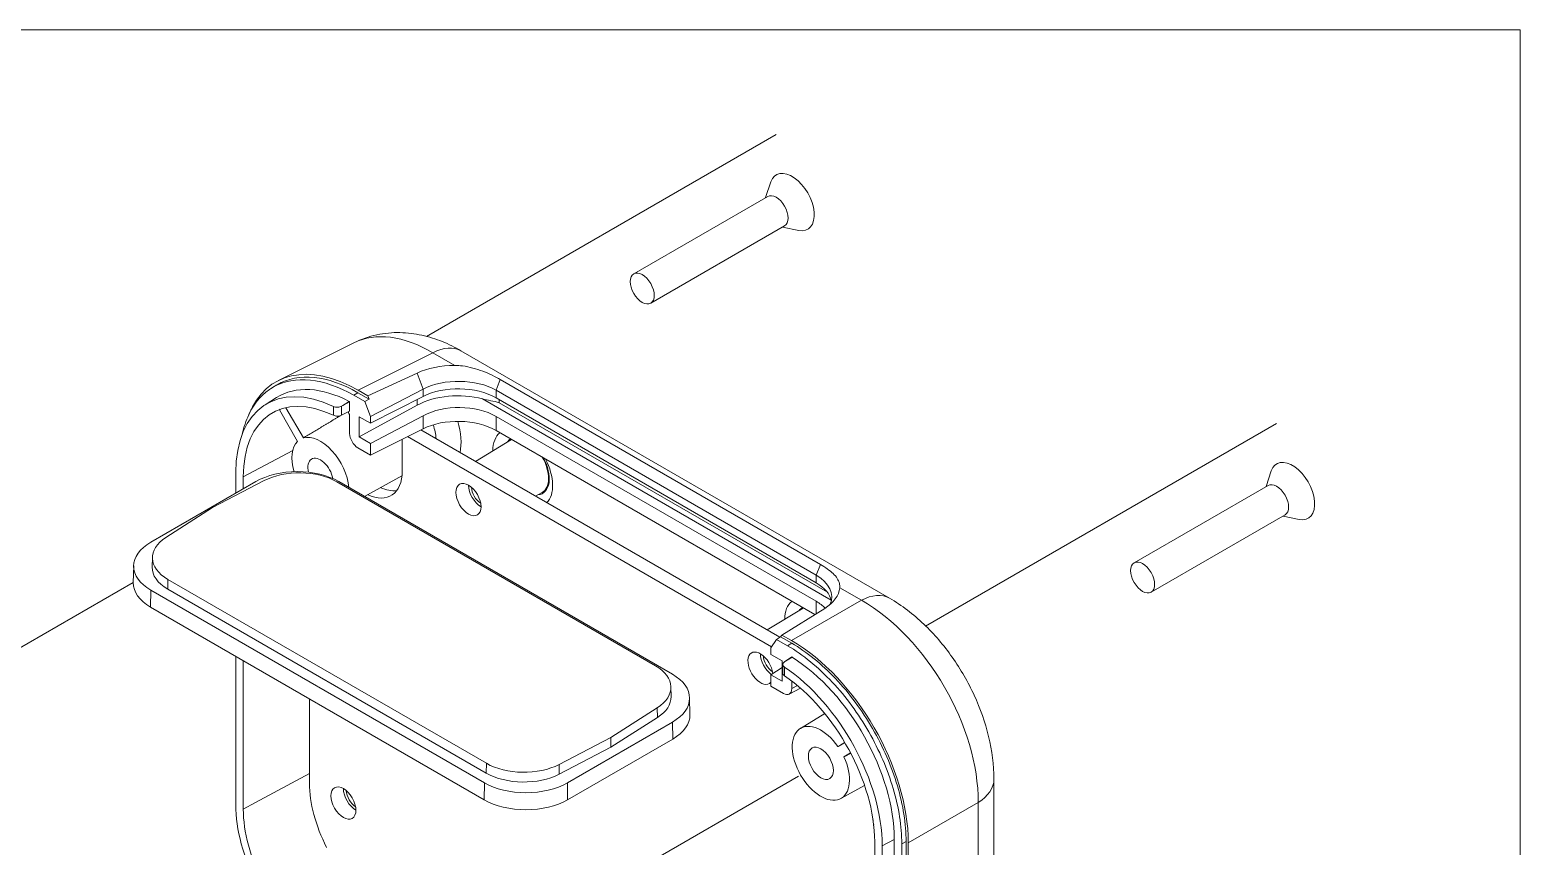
# Model space of a CAD drawing. Header units: millimetres. Extents: x 23 to 674, y 24 to 517.
# Drawn here: x 548 to 674.4, y 447.7 to 516.8 of the extents above; entities that cross this region are included whole.
import ezdxf
from ezdxf.enums import TextEntityAlignment as Align

# ---------------------------------------------------------------- set-up
doc = ezdxf.new("R2010")
doc.units = ezdxf.units.MM
doc.header["$LTSCALE"] = 2.5
for name, color, linetype, lineweight in [('Sketch Geometry (ANSI)', 7, 'Continuous', 9), ('Symbol (ANSI)', 7, 'Continuous', 9), ('Tweak Trail (ANSI)', 7, 'Continuous', 9), ('Visible (ANSI)', 7, 'Continuous', 9), ('Visible Narrow (ANSI)', 7, 'Continuous', 9)]:
    doc.layers.add(name, color=color, linetype=linetype, lineweight=lineweight)
doc.styles.add('Text Style20', font='arial.ttf')

# ---------------------------------------------------------------- blocks, each defined once
blk = doc.blocks.new('Title Blocks HAMMOND')
at = {"layer": 'Sketch Geometry (ANSI)'}
for p, q in [((269.997, 206.727), (9.353, 206.727)), ((269.997, 36.196), (269.997, 206.727))]:
    blk.add_line(p, q, dxfattribs=at)
at = {"layer": 'Symbol (ANSI)', "style": 'Text Style20'}
blk.add_attdef('<TITLE>_001', text='', height=5, dxfattribs=at).set_placement((230.163, 16.385), align=Align.MIDDLE_CENTER)

msp = doc.modelspace()

# ---------------------------------------------------------------- linework, layer by layer
at = {"layer": 'Tweak Trail (ANSI)'}
for p, q in [((581.6518, 490.8649), (611.29, 507.9765)), ((623.942, 466.2913), (653.7164, 483.4816)), ((556.7887, 470.0117), (523.6297, 450.8673)), ((613.177, 453.5777), (566.1621, 426.4336))]:
    msp.add_line(p, q, dxfattribs=at)
at = {"layer": 'Visible (ANSI)'}
for p, q in [((610.3964, 502.6248), (610.8401, 503.9571)), ((610.57, 502.7251), (599.2139, 496.1686)), ((612.01, 500.231), (600.6539, 493.6745)), ((611.8364, 500.1307), (613.212, 499.8488)), ((569.0954, 487.1265), (575.4961, 490.3231)), ((569.0954, 487.1265), (575.4961, 490.3231)), ((620.8968, 468.6737), (584.5682, 489.648)), ((620.8968, 468.6737), (584.5682, 489.648)), ((576.664, 485.8251), (580.854, 487.7592)), ((576.664, 485.8251), (580.854, 487.7592)), ((568.4644, 486.4493), (568.809, 486.6684)), ((568.4644, 486.4493), (568.809, 486.6684)), ((587.8989, 487.2047), (615.0412, 471.5341)), ((587.8989, 487.2047), (615.0412, 471.5341)), ((567.9628, 485.0585), (568.9277, 485.672)), ((567.9628, 485.0585), (568.9277, 485.672)), ((574.545, 485.0008), (575.1302, 485.3289)), ((574.545, 485.0008), (575.1302, 485.3289)), ((575.1002, 485.3447), (575.1302, 485.3289)), ((575.1002, 485.3447), (575.1302, 485.3289)), ((575.1302, 485.3289), (575.1302, 484.5117)), ((575.1302, 485.3289), (575.1302, 484.5117)), ((576.4074, 485.3343), (575.4777, 485.871)), ((576.4074, 485.3343), (575.4777, 485.871)), ((576.7723, 485.5461), (575.8313, 486.0894)), ((576.7723, 485.5461), (575.8313, 486.0894)), ((575.8436, 486.2987), (576.664, 485.8251)), ((575.8436, 486.2987), (576.664, 485.8251)), ((576.7723, 485.5461), (576.4074, 485.3343)), ((576.7723, 485.5461), (576.4074, 485.3343)), ((576.898, 484.0712), (576.4074, 485.3343)), ((576.898, 484.0712), (576.4074, 485.3343)), ((576.664, 485.8251), (576.7723, 485.5461)), ((576.664, 485.8251), (576.7723, 485.5461)), ((581.3522, 486.3868), (576.898, 484.0712)), ((581.3522, 486.3868), (576.898, 484.0712)), ((576.898, 483.4997), (581.3522, 485.7726)), ((576.898, 483.4997), (581.3522, 485.7726)), ((614.6875, 470.6225), (587.5452, 486.2931)), ((614.6875, 470.6225), (587.5452, 486.2931)), ((587.5452, 485.6485), (614.6875, 469.978)), ((587.5452, 485.6485), (614.6875, 469.978)), ((569.1724, 484.6275), (570.7085, 481.9669)), ((569.1724, 484.6275), (570.7085, 481.9669)), ((571.2085, 482.2556), (569.7287, 484.8187)), ((571.2085, 482.2556), (569.7287, 484.8187)), ((575.1302, 484.0759), (575.1302, 482.6423)), ((575.1302, 484.0759), (575.1302, 482.6423)), ((575.9434, 482.3362), (580.8644, 485.0335)), ((575.9434, 482.3362), (580.8644, 485.0335)), ((575.9434, 482.3362), (575.9434, 484.0508)), ((575.9434, 484.0508), (576.898, 483.4997)), ((575.9434, 482.3362), (575.9434, 484.0508)), ((575.9434, 484.0508), (576.898, 483.4997)), ((581.3522, 484.1432), (576.898, 481.7851)), ((581.3522, 484.1432), (576.898, 481.7851)), ((576.898, 483.4997), (576.898, 484.0712)), ((576.898, 483.4997), (576.898, 484.0712)), ((614.6875, 468.4094), (587.5452, 484.08)), ((614.6875, 468.4094), (587.5452, 484.08)), ((581.3522, 483.0355), (576.898, 480.8053)), ((581.3522, 483.0355), (576.898, 480.8053)), ((581.1637, 482.9411), (611.6154, 465.3598)), ((614.5584, 467.285), (587.5452, 482.8811)), ((614.5584, 467.285), (587.5452, 482.8811)), ((576.898, 481.7851), (575.9434, 482.3362)), ((576.898, 481.7851), (575.9434, 482.3362)), ((576.898, 480.8053), (576.898, 481.7851)), ((576.898, 480.8053), (576.898, 481.7851)), ((579.5837, 479.4588), (579.5837, 482.15)), ((610.8931, 464.5521), (580.0276, 482.3723)), ((585.7857, 480.2726), (588.8423, 482.1255)), ((585.7857, 480.2726), (588.8423, 482.1255)), ((575.8372, 481.4177), (576.898, 480.8053)), ((575.8372, 481.4177), (576.898, 480.8053)), ((565.4774, 477.5736), (565.4774, 479.3156)), ((565.4774, 477.5736), (565.4774, 479.3156)), ((566.1154, 477.942), (566.1154, 478.9473)), ((566.1154, 477.942), (566.1154, 478.9473)), ((576.3816, 477.3057), (579.5633, 479.0531)), ((576.3816, 477.3057), (579.5633, 479.0531)), ((652.8228, 478.1299), (653.2665, 479.4622)), ((558.274, 473.4148), (567.1835, 478.5587)), ((563.4973, 476.3595), (567.8764, 478.6359)), ((574.0455, 478.5427), (601.0537, 462.9495)), ((574.2114, 478.5587), (602.4957, 462.2287)), ((590.8875, 477.327), (591.4381, 477.6294)), ((590.8875, 477.327), (591.4381, 477.6294)), ((652.9964, 478.2302), (641.6403, 471.6737)), ((559.5544, 473.8312), (563.4973, 476.3595)), ((654.4364, 475.7361), (643.0803, 469.1796)), ((654.2628, 475.6358), (655.6384, 475.3539)), ((556.8188, 471.4214), (556.7883, 469.9927)), ((558.4033, 472.1314), (558.3859, 471.3151)), ((586.7242, 454.6763), (559.7159, 470.2695)), ((586.5583, 453.0273), (558.274, 469.3572)), ((586.7118, 453.8526), (559.7036, 469.4459)), ((586.5367, 451.5859), (558.2524, 467.9159)), ((610.5345, 465.9839), (613.591, 467.8368)), ((610.5345, 465.9839), (613.591, 467.8368)), ((615.403, 467.8123), (611.7802, 465.5507)), ((615.403, 467.8123), (611.7802, 465.5507)), ((611.3297, 465.1719), (610.8391, 464.4753)), ((611.3297, 465.1719), (610.8391, 464.4753)), ((611.3297, 465.1719), (611.6718, 465.3969)), ((611.3297, 465.1719), (611.6718, 465.3969)), ((612.2593, 464.6351), (611.3297, 465.1719)), ((612.2593, 464.6351), (611.3297, 465.1719)), ((611.6718, 465.3969), (611.7802, 465.5507)), ((611.6718, 465.3969), (611.7802, 465.5507)), ((612.6129, 464.8535), (611.6718, 465.3969)), ((612.6129, 464.8535), (611.6718, 465.3969)), ((611.7802, 465.5507), (612.6005, 465.0771)), ((611.7802, 465.5507), (612.6005, 465.0771)), ((565.4774, 451.168), (565.4774, 463.7445)), ((565.4774, 451.168), (565.4774, 463.7445)), ((610.8391, 464.4753), (610.8391, 463.9038)), ((610.8391, 464.4753), (610.8391, 463.9038)), ((610.8391, 463.9038), (611.7937, 463.3526)), ((610.8391, 463.9038), (611.7937, 463.3526)), ((566.1154, 450.7996), (566.1154, 463.3762)), ((566.1154, 450.7996), (566.1154, 463.3762)), ((610.8391, 462.1891), (611.7937, 462.8114)), ((610.8391, 462.1891), (611.7937, 462.8114)), ((611.7937, 463.3526), (611.7937, 461.638)), ((611.7937, 463.3526), (611.7937, 461.638)), ((611.8579, 463.0574), (611.8579, 462.3112)), ((611.8579, 463.0574), (611.8579, 462.3112)), ((612.6069, 463.6917), (612.08, 463.33)), ((612.6069, 463.6917), (612.08, 463.33)), ((612.6069, 463.6917), (612.6368, 463.673)), ((612.6069, 463.6917), (612.6368, 463.673)), ((610.8391, 462.1891), (610.8391, 461.2093)), ((611.7937, 461.638), (610.8391, 462.1891)), ((610.8391, 462.1891), (610.8391, 461.2093)), ((611.7937, 461.638), (610.8391, 462.1891)), ((610.8391, 461.2093), (611.8999, 460.5969)), ((610.8391, 461.2093), (611.8999, 460.5969)), ((612.6069, 461.0051), (612.6069, 461.6548)), ((612.6069, 461.0051), (612.6069, 461.6548)), ((571.726, 452.99), (571.726, 460.1369)), ((602.3663, 461.1514), (602.3838, 460.335)), ((603.9508, 460.2354), (603.9814, 458.8067)), ((612.391, 460.5425), (613.3415, 461.0536)), ((612.391, 460.5425), (613.3415, 461.0536)), ((601.2153, 459.3878), (597.2723, 456.8595)), ((613.3455, 457.6357), (615.4135, 458.8893)), ((613.3455, 457.6357), (615.4135, 458.8893)), ((602.4957, 458.1712), (593.5861, 453.0273)), ((601.2283, 458.5645), (597.2847, 456.0358)), ((597.2723, 456.8595), (592.8932, 454.583)), ((602.5173, 456.7299), (593.6077, 451.5859)), ((597.2847, 456.0358), (597.2723, 456.8595)), ((616.5286, 456.0901), (617.1141, 456.4281)), ((616.5286, 456.0901), (617.1141, 456.4281)), ((597.2847, 456.0358), (592.9049, 453.759)), ((617.5992, 455.5535), (617.0286, 455.224)), ((617.5992, 455.5535), (617.0286, 455.224)), ((616.7756, 451.6946), (618.7856, 452.7985)), ((616.7756, 451.6946), (618.7856, 452.7985)), ((629.7568, 425.0015), (629.7568, 453.3276)), ((629.7568, 425.0015), (629.7568, 453.3276)), ((619.6418, 448.0438), (619.6418, 419.8961)), ((619.6418, 448.0438), (619.6418, 419.8961)), ((620.2798, 447.6755), (620.2798, 419.5278)), ((620.2798, 447.6755), (620.2798, 419.5278)), ((621.3043, 448.227), (621.3043, 420.0794)), ((621.3043, 448.227), (621.3043, 420.0794)), ((621.9407, 419.1935), (621.9407, 447.8666)), ((621.9407, 419.1935), (621.9407, 447.8666)), ((622.3066, 419.3905), (622.3066, 448.0636)), ((622.3066, 419.3905), (622.3066, 448.0636)), ((622.494, 447.9411), (622.494, 419.2869)), ((622.494, 447.9411), (622.494, 419.2869))]:
    msp.add_line(p, q, dxfattribs=at)
for centre, major_axis, ratio, start_param, end_param in [((612.6335, 502.2537), (1.3325, -2.308), 0.57735027, 5.80980463, 9.89815863), ((611.29, 501.478), (0.72, -1.2471), 0.57735027, 0, 3.14159265), ((575.8557, 474.8538), (-7.0085, 12.1391), 0.5766475, 5.49839613, 6.70871024), ((575.8557, 474.8538), (-7.0085, 12.1391), 0.5766475, 5.49839613, 6.70871024), ((584.2884, 485.4766), (-5.251, 0.1526), 0.55686423, 4.77673533, 5.44138604), ((584.2884, 485.4766), (-5.251, 0.1526), 0.55686423, 4.77673533, 5.44138604), ((574.4938, 474.11), (-6.3756, 11.0428), 0.57735027, 5.58005732, 7.06858347), ((574.4938, 474.11), (-6.3756, 11.0428), 0.57735027, 5.58005732, 7.06858347), ((575.4837, 474.6815), (-6.4, 11.0851), 0.57735027, 5.54017272, 6.30788053), ((575.4837, 474.6815), (-6.4, 11.0851), 0.57735027, 5.54017272, 6.30788053), ((584.3633, 484.456), (-4.5, 0), 0.57735027, 3.92699082, 5.44542727), ((584.3633, 484.456), (-4.5, 0), 0.57735027, 3.92699082, 5.44542727), ((584.3633, 483.8435), (4.5, -0.0337), 0.57229021, 0.78968599, 2.30812244), ((584.3633, 483.8435), (4.5, -0.0337), 0.57229021, 0.78968599, 2.30812244), ((574.4938, 474.11), (-5.9244, 10.2614), 0.57735027, 5.58633754, 7.06858347), ((574.4938, 474.11), (-5.9244, 10.2614), 0.57735027, 5.58633754, 7.06858347), ((584.2743, 482.921), (-5, -0.0381), 0.58236636, 4.26917876, 5.45844041), ((584.2743, 482.921), (-5, -0.0381), 0.58236636, 4.26917876, 5.45844041), ((575.4837, 474.6815), (-5.9, 10.2191), 0.57735027, 0.05918471, 0.07239826), ((575.4837, 474.6815), (-5.9, 10.2191), 0.57735027, 0.05918471, 0.07239826), ((805.716, 594.7554), (-335.3477, -174.5826), 0.03374432, 5.45526394, 5.45569228), ((805.716, 594.7554), (-335.3477, -174.5826), 0.03374432, 5.45526394, 5.45569228), ((387.0997, 377.1383), (-292.799, -152.4317), 0.03374432, 3.99761008, 4.00067612), ((387.0997, 377.1383), (-292.799, -152.4317), 0.03374432, 3.99761008, 4.00067612), ((584.3633, 482.2108), (-4.5, -0.0343), 0.58236636, 3.92255067, 5.44098712), ((584.3633, 482.2108), (-4.5, -0.0343), 0.58236636, 3.92255067, 5.44098712), ((584.3633, 481.1081), (4.4998, -0.0669), 0.56718765, 0.79382545, 2.31226189), ((584.3633, 481.1081), (4.4998, -0.0669), 0.56718765, 0.79382545, 2.31226189), ((589.8027, 479.6826), (-1.7936, 3.1067), 0.57735027, 0.0817115, 0.77755292), ((589.8027, 479.6826), (-1.7936, 3.1067), 0.57735027, 0.0817115, 0.77755292), ((572.6553, 479.1723), (-1.7152, 2.9707), 0.57735027, 0.14628024, 1.17806214), ((572.6553, 479.1723), (-1.7152, 2.9707), 0.57735027, 0.14628024, 1.17806214), ((572.6553, 479.1723), (-1.7152, 2.9707), 0.57735027, 4.02885368, 6.13690507), ((572.6553, 479.1723), (-1.7152, 2.9707), 0.57735027, 4.02885368, 6.13690507), ((575.8374, 482.2342), (-0.5, 0.866), 0.57752615, 0.78555046, 2.3560422), ((575.8374, 482.2342), (-0.5, 0.866), 0.57752615, 0.78555046, 2.3560422), ((590.1562, 479.8867), (-1.3426, 2.3255), 0.57735027, 0.04011402, 0.27088632), ((590.1562, 479.8867), (-1.3426, 2.3255), 0.57735027, 0.04011402, 0.27088632), ((590.1562, 479.8867), (-1.298, 2.2482), 0.57735027, 0.00790371, 0.01234291), ((590.1562, 479.8867), (-1.298, 2.2482), 0.57735027, 0.00790371, 0.01234291), ((572.6553, 479.1723), (-0.75, 1.299), 0.57735027, 4.12938799, 7.40550025), ((572.6553, 479.1723), (-0.75, 1.299), 0.57735027, 4.12938799, 7.40550025), ((590.1562, 479.8867), (1.3426, -2.3255), 0.57735027, 6.01229899, 7.81386762), ((590.1562, 479.8867), (1.3426, -2.3255), 0.57735027, 6.01229899, 7.81386762), ((590.1562, 479.8867), (1.298, -2.2482), 0.57735027, 6.2708424, 7.84607792), ((590.1562, 479.8867), (1.298, -2.2482), 0.57735027, 6.2708424, 7.84607792), ((589.8027, 479.6826), (1.7936, -3.1067), 0.57735027, 0.15388031, 1.48908483), ((589.8027, 479.6826), (1.7936, -3.1067), 0.57735027, 0.15388031, 1.48908483), ((655.0599, 477.7588), (1.3325, -2.308), 0.57735027, 5.80980463, 9.89815863), ((570.6975, 476.5299), (4.9695, 0), 0.57735027, 0.78539816, 2.35619449), ((570.8758, 476.7127), (4.4825, 0), 0.57735027, 0.78539816, 2.30383461), ((576.3676, 481.3156), (2.2741, -3.9388), 0.57735027, 5.58576973, 7.06858347), ((577.4283, 481.9279), (2.2741, -3.9388), 0.57735027, 5.59491941, 6.04781045), ((586.2671, 477.6413), (0.75, -1.299), 0.57735027, 3.92699082, 5.49778714), ((586.2671, 477.6413), (-0.575, 0.9959), 0.57735027, 0.82156733, 2.32002533), ((586.2671, 477.6413), (-0.575, 0.9959), 0.57735027, 0.82156733, 2.32002533), ((653.7164, 476.9831), (0.72, -1.2471), 0.57735027, 0, 3.14159265), ((561.7879, 471.386), (-4.9695, 0), 0.57735027, 5.49778714, 7.06858347), ((562.8855, 472.0995), (-4.4825, 0), 0.57735027, 5.55014702, 7.06858347), ((562.8855, 471.283), (-4.5, 0), 0.57735027, 6.2708424, 7.06858347), ((611.5055, 468.7854), (4.5, 0), 0.57735027, 6.03780053, 7.06858347), ((611.5055, 468.7854), (4.5, 0), 0.57735027, 6.03780053, 7.06858347), ((561.7879, 469.9571), (-5, 0), 0.57735027, 6.2708424, 7.06858347), ((611.5055, 468.1729), (4.5, -0.0337), 0.57229021, 0.12734352, 0.78968599), ((611.5055, 468.1729), (4.5, -0.0337), 0.57229021, 0.12734352, 0.78968599), ((611.4306, 469.806), (-5.251, 0.1526), 0.55686423, 2.44476241, 3.10941312), ((611.4306, 469.806), (-5.251, 0.1526), 0.55686423, 2.44476241, 3.10941312), ((614.5514, 465.3939), (-1.7936, 3.1067), 0.57735027, 0.0817115, 0.77755292), ((614.5514, 465.3939), (-1.7936, 3.1067), 0.57735027, 0.0817115, 0.77755292), ((614.905, 465.598), (-1.3426, 2.3255), 0.57735027, 0.04011402, 0.27088632), ((614.905, 465.598), (-1.3426, 2.3255), 0.57735027, 0.04011402, 0.27088632), ((614.905, 465.598), (-1.298, 2.2482), 0.57735027, 0.00790371, 0.01234291), ((614.905, 465.598), (-1.298, 2.2482), 0.57735027, 0.00790371, 0.01234291), ((611.5055, 466.5402), (-4.5, -0.0343), 0.58236636, 3.64490463, 3.92255067), ((611.5055, 466.5402), (-4.5, -0.0343), 0.58236636, 3.64490463, 3.92255067), ((612.5885, 453.6461), (7, -12.1244), 0.5780539, 0.78600715, 2.3555855), ((612.5885, 453.6461), (7, -12.1244), 0.5780539, 0.78600715, 2.3555855), ((609.9552, 462.7403), (0.75, -1.299), 0.57735027, 0.92023061, 6.48289793), ((611.0159, 463.3526), (0.75, -1.299), 0.57735027, 3.92699082, 5.36977118), ((611.0159, 463.3526), (-0.575, 0.9959), 0.57735027, 0.82156733, 2.32002533), ((611.0159, 463.3526), (-0.575, 0.9959), 0.57735027, 0.82156733, 2.32002533), ((597.8841, 461.1195), (4.4825, 0), 0.57735027, 5.55014702, 7.06858347), ((820.2273, 586.3773), (301.9242, 193.909), 0.0337292, 2.30957785, 2.31000619), ((820.2273, 586.3773), (301.9242, 193.909), 0.0337292, 2.30957785, 2.31000619), ((611.2634, 452.8811), (6.3756, -11.0428), 0.57735027, 0.78539816, 2.27392431), ((611.2634, 452.8811), (6.3756, -11.0428), 0.57735027, 0.78539816, 2.27392431), ((612.2533, 453.4526), (6.4, -11.0851), 0.57735027, 0.78539816, 2.31380892), ((612.2533, 453.4526), (6.4, -11.0851), 0.57735027, 0.78539816, 2.31380892), ((598.9817, 460.2), (4.9695, 0), 0.57735027, 5.49778714, 7.06858347), ((611.2634, 452.8811), (5.9244, -10.2614), 0.57735027, 0.78539816, 2.26764409), ((611.2634, 452.8811), (5.9244, -10.2614), 0.57735027, 0.78539816, 2.26764409), ((597.8841, 460.303), (4.5, 0), 0.57735027, 5.55014702, 6.29552822), ((611.8996, 461.4137), (0.5002, -0.8663), 0.57717444, 5.49793944, 7.06843118), ((611.8996, 461.4137), (0.5002, -0.8663), 0.57717444, 5.49793944, 7.06843118), ((598.9817, 458.7711), (5, 0), 0.57735027, 5.49778714, 6.29552822), ((615.0817, 454.6774), (1.7152, -2.9707), 0.57735027, 1.71707657, 7.70770139), ((615.0817, 454.6774), (1.7152, -2.9707), 0.57735027, 1.71707657, 7.70770139), ((589.8938, 455.6898), (-4.5, 0), 0.57735027, 0.78539816, 2.30383461), ((589.8938, 456.5063), (-4.4825, 0), 0.57735027, 0.78539816, 2.30383461), ((577.9233, 449.412), (-4.3821, 7.5901), 0.57735027, 0.78539816, 1.48365665), ((575.6605, 451.9217), (0.75, -1.299), 0.57735027, 3.92699082, 5.49778714), ((590.0722, 455.056), (-4.9695, 0), 0.57735027, 0.78539816, 2.35619449), ((573.221, 446.6972), (-5.4756, 9.4839), 0.57735027, 0.78539817, 1.48365665), ((573.221, 446.6972), (-5.4756, 9.4839), 0.57735027, 0.78539817, 1.48365665), ((575.6605, 451.9217), (-0.575, 0.9959), 0.57735027, 0.82156733, 2.32002533), ((575.6605, 451.9217), (-0.575, 0.9959), 0.57735027, 0.82156733, 2.32002533), ((590.0722, 453.6272), (-5, 0), 0.57735027, 0.78539816, 2.35619449), ((573.221, 446.6972), (-5.0244, 8.7026), 0.57735027, 0.78539816, 1.48365665), ((573.221, 446.6972), (-5.0244, 8.7026), 0.57735027, 0.78539816, 1.48365665), ((620.5618, 449.2681), (-0.75, 1.299), 0.57735027, 0.77764807, 1.1172766)]:
    msp.add_ellipse(centre, major_axis=major_axis, ratio=ratio, start_param=start_param, end_param=end_param, dxfattribs=at)
for centre, major_axis in [((599.9339, 494.9216), (-0.72, 1.2471)), ((585.2065, 477.029), (-0.75, 1.299)), ((642.3603, 470.4267), (-0.72, 1.2471)), ((615.0817, 454.6774), (-0.75, 1.299)), ((615.0817, 454.6774), (-0.75, 1.299)), ((574.5999, 451.3093), (-0.75, 1.299))]:
    msp.add_ellipse(centre, major_axis=major_axis, ratio=0.57735027, dxfattribs=at)
for points, knots in [([(584.5682, 489.648), (584.0624, 489.94), (583.5355, 490.2007), (582.4346, 490.6442), (581.8604, 490.827), (580.6627, 491.0906), (580.0387, 491.1712), (578.7532, 491.196), (578.0915, 491.1394), (576.7723, 490.8582), (576.1156, 490.6325), (575.4961, 490.3231)], [-0.784789176, -0.784789176, -0.784789176, -0.784789176, -0.634804167, -0.634804167, -0.484819157, -0.484819157, -0.334834148, -0.334834148, -0.184849139, -0.184849139, -0.03486413, -0.03486413, -0.03486413, -0.03486413]), ([(584.5682, 489.648), (584.0624, 489.94), (583.5355, 490.2007), (582.4346, 490.6442), (581.8604, 490.827), (580.6627, 491.0906), (580.0387, 491.1712), (578.7532, 491.196), (578.0915, 491.1394), (576.7723, 490.8582), (576.1156, 490.6325), (575.4961, 490.3231)], [-0.784789176, -0.784789176, -0.784789176, -0.784789176, -0.634804167, -0.634804167, -0.484819157, -0.484819157, -0.334834148, -0.334834148, -0.184849139, -0.184849139, -0.03486413, -0.03486413, -0.03486413, -0.03486413]), ([(584.0355, 488.4045), (584.2637, 488.406), (584.4896, 488.3893), (585.2792, 488.2868), (585.8771, 488.1157), (586.9809, 487.6924), (587.487, 487.4425), (587.8989, 487.2047)], [-0.413884446, -0.413884446, -0.413884446, -0.413884446, -0.349527762, -0.349527762, -0.174763881, -0.174763881, 0, 0, 0, 0]), ([(584.0355, 488.4045), (584.2637, 488.406), (584.4896, 488.3893), (585.2792, 488.2868), (585.8771, 488.1157), (586.9809, 487.6924), (587.487, 487.4425), (587.8989, 487.2047)], [-0.413884446, -0.413884446, -0.413884446, -0.413884446, -0.349527762, -0.349527762, -0.174763881, -0.174763881, 0, 0, 0, 0]), ([(575.4777, 485.871), (574.2158, 486.5996), (572.9659, 487.0367), (570.6326, 487.2776), (569.5713, 487.0799), (567.7779, 486.0704), (567.063, 485.2685), (566.338, 483.7199), (566.1569, 483.173), (566.0283, 482.5809)], [0, 0, 0, 0, 0.5353996, 0.5353996, 1.07017067, 1.07017067, 1.60474415, 1.60474415, 1.85568025, 1.85568025, 1.85568025, 1.85568025]), ([(575.4777, 485.871), (574.2158, 486.5996), (572.9659, 487.0367), (570.6326, 487.2776), (569.5713, 487.0799), (567.7779, 486.0704), (567.063, 485.2685), (566.338, 483.7199), (566.1569, 483.173), (566.0283, 482.5809)], [0, 0, 0, 0, 0.5353996, 0.5353996, 1.07017067, 1.07017067, 1.60474415, 1.60474415, 1.85568025, 1.85568025, 1.85568025, 1.85568025]), ([(575.8313, 486.0894), (574.5618, 486.8223), (572.024, 487.7048), (569.8055, 487.2743), (568.8641, 486.7033), (568.8091, 486.6683)], [2.356803478, 2.356803478, 2.356803478, 2.356803478, 2.749198066, 3.141592654, 3.166257829, 3.166257829, 3.166257829, 3.166257829]), ([(575.8313, 486.0894), (574.5618, 486.8223), (572.024, 487.7048), (569.8055, 487.2743), (568.8641, 486.7033), (568.8091, 486.6683)], [2.356803478, 2.356803478, 2.356803478, 2.356803478, 2.749198066, 3.141592654, 3.166257829, 3.166257829, 3.166257829, 3.166257829]), ([(587.8099, 485.2407), (587.8075, 485.2414), (587.8052, 485.2421), (587.5838, 485.3069), (587.3447, 485.359), (586.8422, 485.4639), (586.608, 485.5116), (586.3985, 485.5678)], [-0.142391949, -0.142391949, -0.142391949, -0.142391949, -0.141617266, -0.141617266, -0.069438171, -0.069438171, 0, 0, 0, 0]), ([(587.8099, 485.2407), (587.8075, 485.2414), (587.8052, 485.2421), (587.5838, 485.3069), (587.3447, 485.359), (586.8422, 485.4639), (586.608, 485.5116), (586.3985, 485.5678)], [-0.142391949, -0.142391949, -0.142391949, -0.142391949, -0.141617266, -0.141617266, -0.069438171, -0.069438171, 0, 0, 0, 0]), ([(574.441, 484.9425), (574.4003, 484.9197), (574.3514, 484.8995), (574.2372, 484.867), (574.1703, 484.8566), (574.0449, 484.8499), (573.9779, 484.8533), (573.8546, 484.8743), (573.7983, 484.892), (573.7535, 484.9135), (573.7532, 484.9136), (573.7529, 484.9138)], [0.1538451338, 0.1538451338, 0.1538451338, 0.1538451338, 0.1700057654, 0.1700057654, 0.1888370376, 0.1888370376, 0.2077138508, 0.2077138508, 0.226590664, 0.226590664, 0.2267343656, 0.2267343656, 0.2267343656, 0.2267343656]), ([(574.441, 484.9425), (574.4003, 484.9197), (574.3514, 484.8995), (574.2372, 484.867), (574.1703, 484.8566), (574.0449, 484.8499), (573.9779, 484.8533), (573.8546, 484.8743), (573.7983, 484.892), (573.7535, 484.9135), (573.7532, 484.9136), (573.7529, 484.9138)], [0.1538451338, 0.1538451338, 0.1538451338, 0.1538451338, 0.1700057654, 0.1700057654, 0.1888370376, 0.1888370376, 0.2077138508, 0.2077138508, 0.226590664, 0.226590664, 0.2267343656, 0.2267343656, 0.2267343656, 0.2267343656]), ([(573.7529, 484.1744), (573.7969, 484.1535), (573.8526, 484.1355), (573.9752, 484.1117), (574.0423, 484.1062), (574.1681, 484.1078), (574.2352, 484.115), (574.3503, 484.141), (574.3999, 484.1581), (574.441, 484.1781)], [0.2267433944, 0.2267433944, 0.2267433944, 0.2267433944, 0.2454742758, 0.2454742758, 0.2643603199, 0.2643603199, 0.2832183965, 0.2832183965, 0.2995592248, 0.2995592248, 0.2995592248, 0.2995592248]), ([(573.7529, 484.1744), (573.7969, 484.1535), (573.8526, 484.1355), (573.9752, 484.1117), (574.0423, 484.1062), (574.1681, 484.1078), (574.2352, 484.115), (574.3503, 484.141), (574.3999, 484.1581), (574.441, 484.1781)], [0.2267433944, 0.2267433944, 0.2267433944, 0.2267433944, 0.2454742758, 0.2454742758, 0.2643603199, 0.2643603199, 0.2832183965, 0.2832183965, 0.2995592248, 0.2995592248, 0.2995592248, 0.2995592248]), ([(575.1302, 484.0759), (575.1302, 484.1291), (575.1212, 484.187), (575.0862, 484.3056), (575.0606, 484.3652), (575.0221, 484.4323), (575.0158, 484.4428), (575.0093, 484.4532)], [0, 0, 0, 0, 0.01955259, 0.01955259, 0.0390881137, 0.0390881137, 0.0427674088, 0.0427674088, 0.0427674088, 0.0427674088]), ([(575.1302, 484.0759), (575.1302, 484.1291), (575.1212, 484.187), (575.0862, 484.3056), (575.0606, 484.3652), (575.0221, 484.4323), (575.0158, 484.4428), (575.0093, 484.4532)], [0, 0, 0, 0, 0.01955259, 0.01955259, 0.0390881137, 0.0390881137, 0.0427674088, 0.0427674088, 0.0427674088, 0.0427674088]), ([(615.0412, 471.5341), (615.4531, 471.2963), (615.8348, 471.0335), (616.4029, 470.4916), (616.5895, 470.2097), (616.678, 469.8053), (616.6872, 469.6863), (616.6762, 469.5594)], [0, 0, 0, 0, 0.174763881, 0.174763881, 0.349527762, 0.349527762, 0.413884447, 0.413884447, 0.413884447, 0.413884447]), ([(615.0412, 471.5341), (615.4531, 471.2963), (615.8348, 471.0335), (616.4029, 470.4916), (616.5895, 470.2097), (616.678, 469.8053), (616.6872, 469.6863), (616.6762, 469.5594)], [0, 0, 0, 0, 0.174763881, 0.174763881, 0.349527762, 0.349527762, 0.413884447, 0.413884447, 0.413884447, 0.413884447]), ([(629.7568, 453.3276), (629.7568, 454.5501), (629.5936, 455.7623), (629.0172, 458.1441), (628.6026, 459.3139), (627.5622, 461.5684), (626.9362, 462.6526), (625.5039, 464.6809), (624.6982, 465.6249), (622.9236, 467.3149), (621.9555, 468.0624), (620.8968, 468.6737)], [-0.78478918, -0.78478918, -0.78478918, -0.78478918, -0.47087351, -0.47087351, -0.15695784, -0.15695784, 0.15695784, 0.15695784, 0.47087351, 0.47087351, 0.78478918, 0.78478918, 0.78478918, 0.78478918]), ([(629.7568, 453.3276), (629.7568, 454.5501), (629.5936, 455.7623), (629.0172, 458.1441), (628.6026, 459.3139), (627.5622, 461.5684), (626.9362, 462.6526), (625.5039, 464.6809), (624.6982, 465.6249), (622.9236, 467.3149), (621.9555, 468.0624), (620.8968, 468.6737)], [-0.78478918, -0.78478918, -0.78478918, -0.78478918, -0.47087351, -0.47087351, -0.15695784, -0.15695784, 0.15695784, 0.15695784, 0.47087351, 0.47087351, 0.78478918, 0.78478918, 0.78478918, 0.78478918]), ([(621.9407, 447.8666), (621.9407, 449.3238), (621.6942, 450.9092), (620.7362, 454.1567), (620.0344, 455.7873), (618.2634, 458.8806), (617.2115, 460.3135), (615.4541, 462.1917), (614.8319, 462.7745), (613.558, 463.8099), (612.9095, 464.2598), (612.2593, 464.6351)], [0, 0, 0, 0, 0.5353996, 0.5353996, 1.07017067, 1.07017067, 1.60474415, 1.60474415, 1.88051252, 1.88051252, 2.1563447, 2.1563447, 2.1563447, 2.1563447]), ([(621.9407, 447.8666), (621.9407, 449.3238), (621.6942, 450.9092), (620.7362, 454.1567), (620.0344, 455.7873), (618.2634, 458.8806), (617.2115, 460.3135), (615.4541, 462.1917), (614.8319, 462.7745), (613.558, 463.8099), (612.9095, 464.2598), (612.2593, 464.6351)], [0, 0, 0, 0, 0.5353996, 0.5353996, 1.07017067, 1.07017067, 1.60474415, 1.60474415, 1.88051252, 1.88051252, 2.1563447, 2.1563447, 2.1563447, 2.1563447]), ([(612.0043, 462.8293), (612.004, 462.8295), (612.0036, 462.8298), (611.9591, 462.8599), (611.9208, 462.8968), (611.8701, 462.9762), (611.8577, 463.0187), (611.858, 463.0976), (611.8707, 463.1393), (611.9182, 463.2103), (611.9496, 463.2405), (611.9863, 463.2657)], [0.0752516212, 0.0752516212, 0.0752516212, 0.0752516212, 0.0753953227, 0.0753953227, 0.094272136, 0.094272136, 0.1131489492, 0.1131489492, 0.1319802213, 0.1319802213, 0.148140853, 0.148140853, 0.148140853, 0.148140853]), ([(612.0043, 462.8293), (612.004, 462.8295), (612.0036, 462.8298), (611.9591, 462.8599), (611.9208, 462.8968), (611.8701, 462.9762), (611.8577, 463.0187), (611.858, 463.0976), (611.8707, 463.1393), (611.9182, 463.2103), (611.9496, 463.2405), (611.9863, 463.2657)], [0.0752516212, 0.0752516212, 0.0752516212, 0.0752516212, 0.0753953227, 0.0753953227, 0.094272136, 0.094272136, 0.1131489492, 0.1131489492, 0.1319802213, 0.1319802213, 0.148140853, 0.148140853, 0.148140853, 0.148140853]), ([(611.8579, 462.3112), (611.8579, 462.311), (611.8579, 462.3107), (611.858, 462.2733), (611.8708, 462.2327), (611.922, 462.1561), (611.9603, 462.1199), (612.0043, 462.09)], [0.3396749141, 0.3396749141, 0.3396749141, 0.3396749141, 0.3397926262, 0.3397926262, 0.3586786703, 0.3586786703, 0.3774095517, 0.3774095517, 0.3774095517, 0.3774095517]), ([(611.8579, 462.3112), (611.8579, 462.311), (611.8579, 462.3107), (611.858, 462.2733), (611.8708, 462.2327), (611.922, 462.1561), (611.9603, 462.1199), (612.0043, 462.09)], [0.3396749141, 0.3396749141, 0.3396749141, 0.3396749141, 0.3397926262, 0.3397926262, 0.3586786703, 0.3586786703, 0.3774095517, 0.3774095517, 0.3774095517, 0.3774095517])]:
    msp.add_open_spline(points, degree=3, knots=knots, dxfattribs=at)
for points, degree in [([(574.3406, 484.1401), (572.7593, 483.1891), (571.2085, 482.2556)], 2), ([(574.3406, 484.1401), (572.7593, 483.1891), (571.2085, 482.2556)], 2), ([(622.3066, 448.0636), (622.3065, 449.5295), (621.8019, 452.7512), (619.6465, 457.7211), (616.4202, 462.0727), (613.8824, 464.1205), (612.6129, 464.8535)], 3), ([(622.3066, 448.0636), (622.3065, 449.5295), (621.8019, 452.7512), (619.6465, 457.7211), (616.4202, 462.0727), (613.8824, 464.1205), (612.6129, 464.8535)], 3), ([(616.5286, 456.0901), (616.8172, 456.2649), (617.1069, 456.4405)], 2), ([(616.5286, 456.0901), (616.8172, 456.2649), (617.1069, 456.4405)], 2), ([(617.6056, 455.5411), (617.3166, 455.3823), (617.0286, 455.224)], 2), ([(617.6056, 455.5411), (617.3166, 455.3823), (617.0286, 455.224)], 2)]:
    msp.add_open_spline(points, degree=degree, dxfattribs=at)
at = {"layer": 'Visible Narrow (ANSI)'}
for p, q in [((575.8436, 486.2987), (582.1916, 489.4691)), ((575.8436, 486.2987), (582.1916, 489.4691)), ((584.0355, 488.4045), (582.1916, 489.4691)), ((584.0355, 488.4045), (582.1916, 489.4691)), ((581.3522, 486.3868), (580.854, 487.7592)), ((581.3522, 486.3868), (580.854, 487.7592)), ((587.5452, 486.2931), (587.8989, 487.2047)), ((587.5452, 486.2931), (587.8989, 487.2047)), ((574.545, 485.0008), (575.1002, 485.3447)), ((574.545, 485.0008), (575.1002, 485.3447)), ((575.4777, 485.871), (575.8313, 486.0894)), ((575.4777, 485.871), (575.8313, 486.0894)), ((580.8644, 485.5236), (580.8644, 485.0335)), ((580.8644, 485.5236), (580.8644, 485.0335)), ((581.3522, 486.3868), (581.3522, 485.7726)), ((581.3522, 486.3868), (581.3522, 485.7726)), ((586.3985, 485.5678), (615.9644, 468.498)), ((586.3985, 485.5678), (615.9644, 468.498)), ((587.5452, 485.6485), (587.5452, 486.2931)), ((587.5452, 485.6485), (587.5452, 486.2931)), ((587.8099, 485.2407), (587.8099, 485.4958)), ((587.8099, 485.2407), (587.8099, 485.4958)), ((615.6345, 469.1762), (587.8099, 485.2407)), ((615.6345, 469.1762), (587.8099, 485.2407)), ((573.7529, 484.9138), (573.7529, 484.1744)), ((573.7529, 484.9138), (573.7529, 484.1744)), ((574.441, 484.1781), (574.441, 484.9425)), ((574.441, 484.1781), (574.441, 484.9425)), ((581.3522, 484.1432), (581.3522, 483.0355)), ((581.3522, 484.1432), (581.3522, 483.0355)), ((587.5452, 482.8811), (587.5452, 484.08)), ((587.5452, 482.8811), (587.5452, 484.08)), ((566.1154, 478.9473), (570.2997, 481.2001)), ((566.1154, 478.9473), (570.2997, 481.2001)), ((614.6875, 470.6225), (615.0412, 471.5341)), ((614.6875, 470.6225), (615.0412, 471.5341)), ((559.7036, 469.4459), (559.7159, 470.2695)), ((614.6875, 470.6225), (614.6875, 469.978)), ((614.6875, 470.6225), (614.6875, 469.978)), ((558.2524, 467.9159), (558.274, 469.3572)), ((616.6762, 469.5594), (618.5201, 468.4948)), ((616.6762, 469.5594), (618.5201, 468.4948)), ((618.5201, 468.4948), (612.6005, 465.0771)), ((618.5201, 468.4948), (612.6005, 465.0771)), ((614.6875, 468.4094), (614.6875, 467.3656)), ((614.6875, 468.4094), (614.6875, 467.3656)), ((612.2593, 464.6351), (612.6129, 464.8535)), ((612.2593, 464.6351), (612.6129, 464.8535)), ((612.0043, 462.09), (612.0043, 462.8293)), ((612.0043, 462.09), (612.0043, 462.8293)), ((612.08, 463.33), (612.6368, 463.673)), ((612.08, 463.33), (612.6368, 463.673)), ((613.0925, 461.2662), (612.6069, 461.0051)), ((613.0925, 461.2662), (612.6069, 461.0051)), ((601.2283, 458.5645), (601.2153, 459.3878)), ((602.5173, 456.7299), (602.4957, 458.1712)), ((567.1399, 451.3512), (571.726, 453.8203)), ((567.1399, 451.3512), (571.726, 453.8203)), ((586.7118, 453.8526), (586.7242, 454.6763)), ((592.9049, 453.759), (592.8932, 454.583)), ((586.5367, 451.5859), (586.5583, 453.0273)), ((593.6077, 451.5859), (593.5861, 453.0273)), ((567.1399, 451.3512), (566.1154, 450.7996)), ((567.1399, 451.3512), (566.1154, 450.7996)), ((622.494, 447.9411), (628.4136, 451.3588)), ((622.494, 447.9411), (628.4136, 451.3588)), ((628.4136, 451.3588), (628.4136, 423.0328)), ((628.4136, 451.3588), (628.4136, 423.0328)), ((620.2798, 447.6755), (621.3043, 448.227)), ((620.2798, 447.6755), (621.3043, 448.227)), ((621.9407, 447.8666), (622.3066, 448.0636)), ((621.9407, 447.8666), (622.3066, 448.0636))]:
    msp.add_line(p, q, dxfattribs=at)
for centre, major_axis, ratio, start_param, end_param in [((582.076, 477.9604), (-6.7405, 12.2786), 0.57697016, 5.51083321, 6.26075826), ((582.076, 477.9604), (-6.7405, 12.2786), 0.57697016, 5.51083321, 6.26075826), ((582.0682, 485.3178), (2.5, 4.3301), 0.57735027, 0, 0.75049158), ((582.0682, 485.3178), (2.5, 4.3301), 0.57735027, 0, 0.75049158), ((579.9217, 483.3675), (1.8048, -3.1261), 0.57735027, 0.88418213, 1.24964739), ((579.9217, 483.3675), (1.8048, -3.1261), 0.57735027, 0.88418213, 1.24964739), ((580.9638, 483.9692), (-2.5547, 4.4249), 0.57735027, 3.70643202, 4.3245594), ((580.9638, 483.9692), (-2.5547, 4.4249), 0.57735027, 3.70643202, 4.3245594), ((618.3968, 464.3435), (2.5, 4.3301), 0.57735027, 0, 0.75049158), ((618.3968, 464.3435), (2.5, 4.3301), 0.57735027, 0, 0.75049158), ((618.389, 456.9951), (7, -12.1244), 0.59193516, 0.78600715, 2.3555855), ((618.389, 456.9951), (7, -12.1244), 0.59193516, 0.78600715, 2.3555855), ((624.7568, 453.3276), (5, 0), 0.57735027, 5.53269373, 6.28318531), ((624.7568, 453.3276), (5, 0), 0.57735027, 5.53269373, 6.28318531)]:
    msp.add_ellipse(centre, major_axis=major_axis, ratio=ratio, start_param=start_param, end_param=end_param, dxfattribs=at)

# ---------------------------------------------------------------- block references
at = {"xscale": 2.5, "yscale": 2.5, "zscale": 2.5}
msp.add_blockref('Title Blocks HAMMOND', (-0.6221, 0.0312), dxfattribs=at)

doc.saveas('drawing.dxf')
